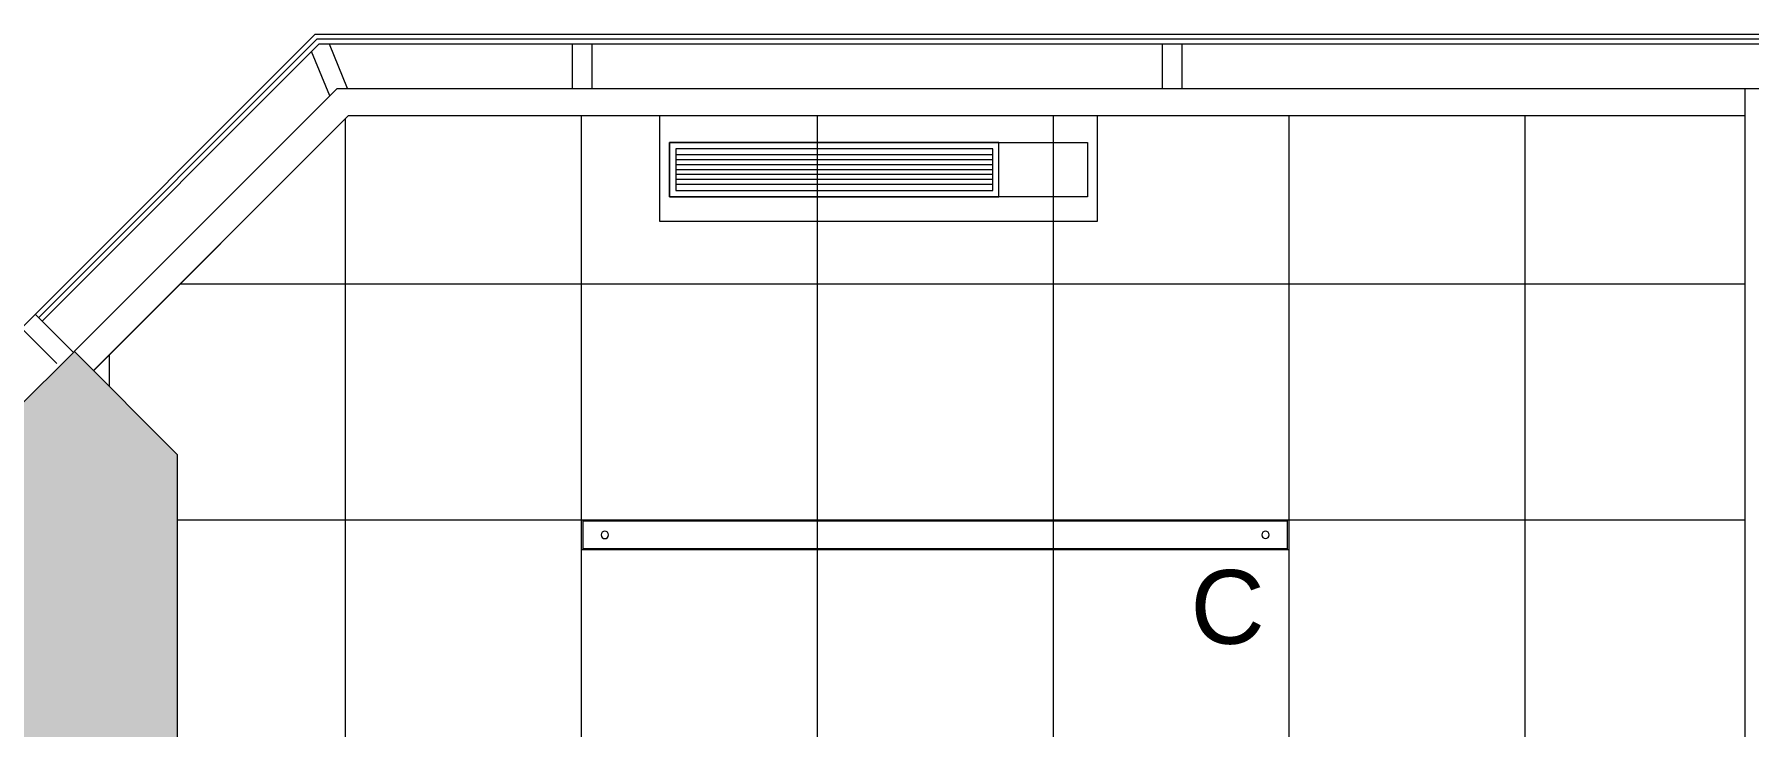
# Model space of a CAD drawing. Header units: inches. Extents: x -1427 to 2274, y -2183 to 260.
# Drawn here: x -828 to -653.6, y -885.2 to -814.8 of the extents above; entities that cross this region are included whole.
import ezdxf

# ---------------------------------------------------------------- set-up
doc = ezdxf.new("R2010")
doc.units = ezdxf.units.IN
doc.header["$MEASUREMENT"] = 0
for name, color, linetype, lineweight in [('8260 Willow Oaks_dwg', 8, 'Continuous', 9), ('8260 Willow Oaks_dwg _2_', 8, 'Continuous', 9), ('A-CLNG', 13, 'Continuous', 9), ('A-CLNG-PATT', 13, 'Continuous', 9), ('A-COLS', 52, 'Continuous', 13), ('E-LITE-EQPM', 33, 'Continuous', 9), ('E-LITE-EQPM-IDEN', 33, 'Continuous', 9), ('I-WALL', 2, 'Continuous', 9), ('LEVEL 07 BB', 7, 'Continuous', 9)]:
    doc.layers.add(name, color=color, linetype=linetype, lineweight=lineweight)
doc.styles.add('Arial', font='arial.ttf', dxfattribs={"height": 7.5})

# ---------------------------------------------------------------- blocks, each defined once
blk = doc.blocks.new('8260 Willow Oaks_dwg-2472863-Reflected Ceiling Plan')
at = {"layer": 'LEVEL 07 BB'}
for p, q in [((32247.06, 9767.78), (32245.2, 9772.28)), ((32269.94, 9767.78), (32269.94, 9772.28)), ((32271.94, 9767.78), (32271.94, 9772.28)), ((32329.94, 9767.78), (32329.94, 9772.28)), ((32331.94, 9767.78), (32331.94, 9772.28)), ((32245.25, 9767.03), (32243.38, 9771.53)), ((32219.17, 9740.96), (32215.28, 9744.85))]:
    blk.add_line(p, q, dxfattribs=at)
at = {"layer": 'LEVEL 07 BB', "flags": 128}
for points in [[(33704.41, 9773.28), (32243.72, 9773.28), (32213.87, 9743.43), (32217.48, 9739.82)], [(33704.41, 9772.78), (32243.93, 9772.78), (32215.64, 9744.49)], [(33704.41, 9772.28), (32244.14, 9772.28), (32215.99, 9744.14)], [(32219.26, 9741.05), (32246, 9767.78), (32389.19, 9767.78)]]:
    blk.add_lwpolyline(points, dxfattribs=at)
blk = doc.blocks.new('8260 Willow Oaks_dwg _2_-2439531-Reflected Ceiling Plan')
at = {"layer": 'LEVEL 07 BB', "color": 253}
for p, q in [((32247.06, 9767.78), (32245.2, 9772.28)), ((32269.94, 9767.78), (32269.94, 9772.28)), ((32271.94, 9767.78), (32271.94, 9772.28)), ((32329.94, 9767.78), (32329.94, 9772.28)), ((32331.94, 9767.78), (32331.94, 9772.28)), ((32245.25, 9767.03), (32243.38, 9771.53)), ((32312.69, 9761.03), (32280.44, 9761.03)), ((32312.69, 9760.53), (32280.44, 9760.53)), ((32312.69, 9760.03), (32280.44, 9760.03)), ((32312.69, 9759.53), (32280.44, 9759.53)), ((32312.69, 9759.03), (32280.44, 9759.03)), ((32312.69, 9758.53), (32280.44, 9758.53)), ((32312.69, 9758.03), (32280.44, 9758.03)), ((32219.17, 9740.96), (32215.28, 9744.85))]:
    blk.add_line(p, q, dxfattribs=at)
at = {"layer": 'LEVEL 07 BB', "color": 253, "flags": 128}
for points in [[(33704.41, 9773.28), (32243.72, 9773.28), (32213.87, 9743.43), (32217.48, 9739.82)], [(33704.41, 9772.78), (32243.93, 9772.78), (32215.64, 9744.49)], [(33704.41, 9772.28), (32244.14, 9772.28), (32215.99, 9744.14)], [(32219.26, 9741.05), (32246, 9767.78), (32435.94, 9767.78)], [(32221.21, 9739.1), (32247.14, 9765.03), (32389.19, 9765.03)]]:
    blk.add_lwpolyline(points, dxfattribs=at)
for points in [[(32323.31, 9765.03), (32323.31, 9754.28), (32278.81, 9754.28), (32278.81, 9765.03)], [(32279.81, 9762.28), (32279.81, 9756.78), (32313.31, 9756.78), (32313.31, 9762.28)], [(32322.31, 9762.28), (32322.31, 9756.78), (32279.81, 9756.78), (32279.81, 9762.28)], [(32280.44, 9761.66), (32280.44, 9757.41), (32312.69, 9757.41), (32312.69, 9761.66)]]:
    blk.add_lwpolyline(points, close=True, dxfattribs=at)
blk = doc.blocks.new('Columns 1 - Columns 1-2495298-Reflected Ceiling Plan')
at = {"layer": 'A-COLS', "lineweight": 9}
h = blk.add_hatch(color=55, dxfattribs=at)
h.paths.add_polyline_path([(-344.46, -2150.94), (-338.28, -2144.77), (-338.28, -2115.04), (-368.16, -2115.04), (-368.16, -2117.34), (-369.17, -2117.34), (-369.17, -2147.78), (-360.5, -2147.78), (-354.06, -2141.34), (-345.17, -2150.23)], flags=0)
h.paths.add_polyline_path([(249.67, -2143.52), (255.5, -2137.69), (255.5, -2113.67), (220.65, -2113.67), (220.64, -2140.32), (220.23, -2113.67), (217.01, -2113.67), (217.01, -2140.67), (246.82, -2140.67)], flags=0)
h.paths.add_polyline_path([(-113.19, -2143.52), (-110.22, -2140.54), (-86.7, -2140.54), (-86.7, -2114.54), (-119.32, -2114.54), (-119.32, -2137.38), (-115.13, -2141.57)], flags=0)
h.paths.add_polyline_path([(-585.22, -2121.95), (-578.56, -2115.29), (-578.56, -2080.06), (-607.29, -2080.06), (-607.29, -2117.79), (-601.06, -2117.79), (-595.22, -2111.95), (-589.37, -2117.79)], flags=0)
h.paths.add_polyline_path([(-819.17, -2073), (-819.17, -2049), (-846.02, -2049), (-846.02, -2068.52), (-841.54, -2073), (-821.67, -2073)], flags=0)
h.paths.add_polyline_path([(-1068.66, -1845.88), (-1055.93, -1833.15), (-1055.93, -1808.86), (-1085.69, -1808.86), (-1085.69, -1828.86), (-1071.28, -1843.27)], flags=0)
h.paths.add_polyline_path([(-1276.44, -1619.05), (-1276.44, -1589.05), (-1277.28, -1589.05), (-1277.28, -1587.14), (-1301.28, -1587.14), (-1301.28, -1589.05), (-1309.94, -1589.05), (-1317.71, -1596.83), (-1295.49, -1619.05), (-1277.28, -1619.05)], flags=0)
h.paths.add_polyline_path([(-1077.54, -1617.89), (-1058.94, -1617.89), (-1058.94, -1593.96), (-1083.3, -1593.96), (-1083.3, -1617.89), (-1077.87, -1617.89)], flags=0)
h.paths.add_polyline_path([(-826.28, -1615.25), (-818.48, -1615.25), (-818.48, -1589.87), (-842.8, -1589.87), (-842.8, -1615.25), (-842.48, -1615.25)], flags=0)
h.paths.add_polyline_path([(-603.13, -1613.61), (-578.8, -1612.78), (-578.84, -1591.25), (-603.13, -1591.25), (-603.13, -1612.78)], flags=0)
h.paths.add_polyline_path([(-770.86, -1400.7), (-770.86, -1352.13), (-844.96, -1352.13), (-844.96, -1400.7), (-806.09, -1400.7)], flags=0)
h.paths.add_polyline_path([(-1083.3, -1379.2), (-1059.3, -1379.2), (-1059.3, -1352.54), (-1083.3, -1352.54), (-1083.3, -1375.59)], flags=0)
h.paths.add_polyline_path([(-602.86, -1376.13), (-578.86, -1376.13), (-578.86, -1352.13), (-602.86, -1352.13), (-602.86, -1365.21)], flags=0)
h.paths.add_polyline_path([(-1312.55, -1375.07), (-1312.55, -1351.07), (-1313.43, -1351.07), (-1313.43, -1349.42), (-1344.55, -1349.42), (-1344.55, -1375.07), (-1313.19, -1375.07)], flags=0)
h.paths.add_polyline_path([(-1314.06, -1179.82), (-1313.99, -1179.82), (-1313.99, -1178.54), (-1311.93, -1178.54), (-1311.93, -1148.62), (-1333.32, -1148.62), (-1344.55, -1159.85), (-1344.55, -1178.54), (-1337.99, -1178.54), (-1337.99, -1179.82), (-1314.08, -1179.82)], flags=0)
h.paths.add_polyline_path([(-1084.18, -921.65), (-1054.31, -921.65), (-1054.31, -892.1), (-1066.36, -880.04), (-1096.08, -909.76), (-1084.26, -921.58)], flags=0)
h.paths.add_polyline_path([(-821.18, -889.56), (-813.47, -889.56), (-813.47, -857.49), (-823.93, -847.03), (-829.95, -853.04), (-843.09, -853.04), (-843.09, -865.56), (-843.73, -865.56), (-843.73, -889.56), (-843.09, -889.56)], flags=0)
h.paths.add_polyline_path([(-580.51, -853.79), (-577.38, -853.79), (-577.38, -820.29), (-607.26, -820.29), (-607.26, -853.79), (-603.98, -853.79)], flags=0)
at = {"layer": 'A-COLS', "color": 250, "lineweight": 20}
for p, q in [((-829.95, -853.04), (-823.93, -847.03)), ((-823.93, -847.03), (-813.47, -857.49)), ((-813.47, -857.49), (-813.47, -889.56))]:
    blk.add_line(p, q, dxfattribs=at)
blk = doc.blocks.new('Linear - Suspended - New - 6_-397446-Reflected Ceiling Plan')
at = {"layer": 'E-LITE-EQPM', "lineweight": 20}
for p, q in [((-36, -1.5), (-36, 1.5)), ((-36, 1.5), (36, 1.5)), ((-35.8, 1.41), (-35.8, -1.43)), ((35.8, 1.41), (-35.8, 1.41)), ((35.8, -1.43), (35.8, 1.41)), ((36, 1.5), (36, -1.5)), ((36, -1.5), (-36, -1.5)), ((-35.8, -1.43), (35.8, -1.43))]:
    blk.add_line(p, q, dxfattribs=at)
for centre, radius in [((-33.6, 0), 0.379), ((33.6, 0), 0.378)]:
    blk.add_circle(centre, radius, dxfattribs=at)

msp = doc.modelspace()

# ---------------------------------------------------------------- hatches: boundary and pattern name
at = {"layer": 'A-CLNG-PATT', "lineweight": 13}
h = msp.add_hatch(dxfattribs=at)
h.set_pattern_fill('FP_17', color=256, style=0, pattern_type=2)
h.set_pattern_definition([(90, (-748.376, -912.167), (24, -1e-15), []), (0, (-748.376, -912.167), (0, -24), [])])
h.paths.add_polyline_path([(-817.68, -998.92), (-654.01, -998.92), (-654.01, -823.04), (-796.06, -823.04), (-821.99, -848.97), (-813.47, -857.49), (-813.47, -889.56), (-817.68, -889.56), (-817.68, -946.76)], flags=0)

# ---------------------------------------------------------------- linework, layer by layer
at = {"layer": 'A-CLNG', "lineweight": 13}
for p, q in [((-821.99, -848.97), (-796.06, -823.04)), ((-796.06, -823.04), (-654.01, -823.04))]:
    msp.add_line(p, q, dxfattribs=at)
at = {"layer": 'I-WALL', "color": 250, "lineweight": 20}
for p, q in [((-654.01, -998.92), (-654.01, -820.29)), ((-654.01, -820.29), (-650.51, -820.29))]:
    msp.add_line(p, q, dxfattribs=at)

# ---------------------------------------------------------------- block references
at = {"layer": '8260 Willow Oaks_dwg', "color": 7}
msp.add_blockref('8260 Willow Oaks_dwg-2472863-Reflected Ceiling Plan', (-33043.2, -10588.08), dxfattribs=at)
at = {"layer": '8260 Willow Oaks_dwg _2_', "color": 253}
msp.add_blockref('8260 Willow Oaks_dwg _2_-2439531-Reflected Ceiling Plan', (-33043.2, -10588.08), dxfattribs=at)
at = {"layer": 'A-COLS', "lineweight": 9}
msp.add_blockref('Columns 1 - Columns 1-2495298-Reflected Ceiling Plan', (0, 0), dxfattribs=at)
at = {"layer": 'E-LITE-EQPM', "lineweight": 20, "extrusion": (0, 0, -1), "rotation": 180}
msp.add_blockref('Linear - Suspended - New - 6_-397446-Reflected Ceiling Plan', (736.38, -865.67), dxfattribs=at)

# ---------------------------------------------------------------- texts
at = {"layer": 'E-LITE-EQPM-IDEN', "insert": (-710.42, -869.24), "char_height": 7.5, "width": 9.393, "attachment_point": 1, "style": 'Arial'}
msp.add_mtext('C', dxfattribs=at)

doc.saveas('drawing.dxf')
